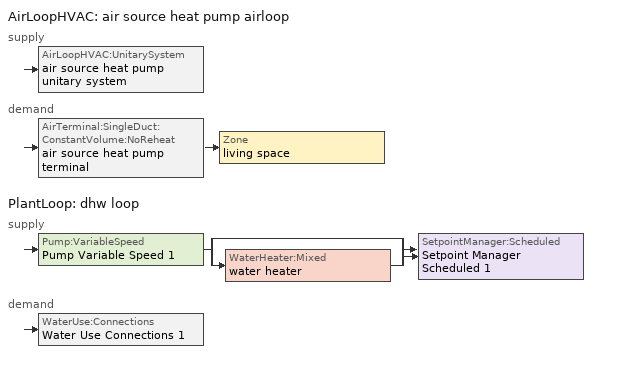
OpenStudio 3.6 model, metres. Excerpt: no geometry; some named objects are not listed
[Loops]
AirLoopHVAC 'air source heat pump airloop'
 supply: AirLoopHVAC:UnitarySystem 'air source heat pump unitary system'
 demand: AirTerminal:SingleDuct:ConstantVolume:NoReheat 'air source heat pump terminal' > Zone 'living space'
PlantLoop 'dhw loop'
 supply: Pump:VariableSpeed 'Pump Variable Speed 1' > split
  | bypass
  | WaterHeater:Mixed 'water heater'
  join > SetpointManager:Scheduled 'Setpoint Manager Scheduled 1'
 demand: WaterUse:Connections 'Water Use Connections 1'
[Sizing:Zone] Zone Cooling Design Supply Air Temperature Input Method=SupplyAirTemperature; Zone Cooling Design Supply Air Temperature {C}=14; Zone Cooling Design Supply Air Temperature Difference {deltaC}=11.11; Zone Heating Design Supply Air Temperature Input Method=SupplyAirTemperature; Zone Heating Design Supply Air Temperature {C}=40; Zone Heating Design Supply Air Temperature Difference {deltaC}=11.11; Zone Cooling Design Supply Air Humidity Ratio {kg-H2O/kg-air}=0.0085; Zone Heating Design Supply Air Humidity Ratio {kg-H2O/kg-air}=0.008; Cooling Design Air Flow Method=DesignDay; Heating Design Air Flow Method=DesignDay; Account for Dedicated Outdoor Air System=No; Dedicated Outdoor Air System Control Strategy=NeutralSupplyAir; Dedicated Outdoor Air Low Setpoint Temperature for Design {C}=autosize; Dedicated Outdoor Air High Setpoint Temperature for Design {C}=autosize; Zone Load Sizing Method=Sensible Load Only No Latent Load; Zone Latent Cooling Design Supply Air Humidity Ratio Input Method=HumidityRatioDifference; Zone Cooling Design Supply Air Humidity Ratio Difference {kgWater/kgDryAir}=0.005; Zone Latent Heating Design Supply Air Humidity Ratio Input Method=HumidityRatioDifference; Zone Humidification Design Supply Air Humidity Ratio Difference {kgWater/kgDryAir}=0.005
living space; basement - unconditioned
[Zone equipment]
living space: air source heat pump terminal
[EnergyManagementSystem:Sensor]
Name | Output Variable or Output Meter Index Key | Output Variable or Output Meter
air_source_heat_pump_supply_fan_s | air source heat pump supply fan | Fan Electricity Energy
air_source_heat_pump_clg_coil_s | air source heat pump clg coil | Cooling Coil Total Cooling Energy
air_source_heat_pump_htg_coil_s | air source heat pump htg coil | Heating Coil Heating Energy
air_source_heat_pump_backup_htg_coil_s | air source heat pump backup htg coil | Heating Coil Heating Energy
water_heater_energy | water heater | Water Heater NaturalGas Rate
water_heater_on_cycle_parasitic | water heater | Water Heater On Cycle Parasitic Electricity Rate
water_heater_off_cycle_parasitic | water heater | Water Heater Off Cycle Parasitic Electricity Rate
airflow_win_s | living space | Zone Air Humidity Ratio
airflow_tin_s | living space | Zone Mean Air Temperature
airflow_tt_s | living space | Zone Outdoor Air Drybulb Temperature
air_source_heat_pump_airloop_Fan_RTF_s | air source heat pump supply fan | Fan Runtime Fraction Speed 1
air_source_heat_pump_airloop_Fan_RTF_s_1 | air source heat pump supply fan | Fan Runtime Fraction Speed 2
air_source_heat_pump_airloop_0_DZ_T_s | basement - unconditioned | Zone Air Temperature
air_source_heat_pump_airloop_0_DZ_W_s | basement - unconditioned | Zone Mean Air Humidity Ratio
zone_htg_unmet_s | living space | Zone Heating Setpoint Not Met Time
zone_clg_unmet_s | living space | Zone Cooling Setpoint Not Met Time
[EnergyManagementSystem:Program]
infil_program: Set p_m = 0.14; Set p_s = 0.22; Set s_m = 270; Set s_s = 370; Set z_m = 9.99744; Set z_s = 2.4384; Set f_t = (((s_m/z_m)^p_m)*((z_s/s_s)^p_s)); Set Tdiff = airflow_tin_s-airflow_tt_s; Set dT = @Abs Tdiff; Set c = 0.1267; Set Cs = 0.0558; Set Cw = 0.16; Set n = 0.65; Set sft = (f_t*0.5); Set temp1 = ((c*Cw)*((sft*site_vw_s)^(2*n)))^2; Set Qinf = (((c*Cs*(dT^n))^2)+temp1)^0.5; Set Qinf = (@Max Qinf 0); Set mech_vent_house_fan_sensible_load_equip_act = 0.0; Set mech_vent_house_fan_latent_load_equip_act = 0.0; Set OASupInPb = out_pb_s; Set OASupInTemp = airflow_tt_s; Set OASupInW = out_wt_s; Set OASupRho = (@RhoAirFnPbTdbW OASupInPb OASupInTemp OASupInW); Set OASupCp = (@CpAirFnW OASupInW); Set OASupInEnth = (@HFnTdbW OASupInTemp OASupInW); Set ZoneTemp = airflow_tin_s; Set ZoneW = airflow_win_s; Set ZoneCp = (@CpAirFnW ZoneW); Set ZoneAirEnth = (@HFnTdbW ZoneTemp ZoneW); Set mech_vent_house_fan_cfis_act = 0.0; Set QWHV_cfis_sup = 0.0; Set QWHV_cfis_suppl_sup = 0.0; Set QWHV_cfis_suppl_exh = 0.0; Set Qrange = 0; Set Qrange = Qrange + 0.04719 * mech_vent_range_fan_0_sch_s; Set Qbath = 0; Set Qbath = Qbath + 0.04719 * mech_vent_bath_fan_0_sch_s; Set Qdryer = 0; Set Qdryer = Qdryer + 0.18784 * clothes_dryer_exhaust_0_sch_s; Set QWHV_sup = 0.0; Set QWHV_exh = 0.0; Set Qexhaust = Qrange + Qbath + Qdryer + QWHV_exh + QWHV_cfis_suppl_exh; Set Qsupply = QWHV_sup + QWHV_cfis_sup + QWHV_cfis_suppl_sup; Set Qfan = (@Max Qexhaust Qsupply); If Qfan > 0; Set Qavg = ((Qexhaust + Qsupply) / 2.0); If ((@Abs (Qexhaust - Qavg)) / Qavg) <= 0.1; Set phi = 1; Else; Set phi = (Qinf / (Qinf + Qfan)); EndIf; Set Qinf_adj = phi * Qinf; Else; Set Qinf_adj = Qinf; EndIf; Set infil_flow_act = Qinf_adj; Set Qload = Qfan; Set Effectiveness_Sens = 0.0; Set Effectiveness_Lat = 0.0; Set Fan_MFR = Qload * OASupRho; Set ZoneInEnth = OASupInEnth; Set ZoneInTemp = OASupInTemp; Set FanTotalToLv = Fan_MFR * (ZoneInEnth - ZoneAirEnth); Set FanSensToLv = Fan_MFR * ZoneCp * (ZoneInTemp - ZoneTemp); Set FanLatToLv = FanTotalToLv - FanSensToLv; Set mech_vent_house_fan_sensible_load_equip_act = mech_vent_house_fan_sensible_load_equip_act + FanSensToLv; Set mech_vent_house_fan_latent_load_equip_act = mech_vent_house_fan_latent_load_equip_act + FanLatToLv
[Coil:Cooling:DX:SingleSpeed]
air source heat pump clg coil: Availability Schedule=Always On Discrete; Rated Total Cooling Capacity {W}=15091.1; Rated Sensible Heat Ratio=0.730007; Rated COP {W/W}=3.73465; Rated Air Flow Rate {m3/s}=0.79832; Rated Evaporator Fan Power Per Volume Flow Rate 2017 {W/(m3/s)}=773.3; Rated Evaporator Fan Power Per Volume Flow Rate 2023 {W/(m3/s)}=934.4; Total Cooling Capacity Function of Temperature Curve=Cool-CAP-fT1; Total Cooling Capacity Function of Flow Fraction Curve=Cool-CAP-fFF1; Energy Input Ratio Function of Temperature Curve=Cool-EIR-fT1; Energy Input Ratio Function of Flow Fraction Curve=Cool-EIR-fFF1; Part Load Fraction Correlation Curve=Cool-PLF-fPLR1; Minimum Outdoor Dry-Bulb Temperature for Compressor Operation {C}=-25; Nominal Time for Condensate Removal to Begin {s}=1000; Ratio of Initial Moisture Evaporation Rate and Steady State Latent Capacity=1.5; Maximum Cycling Rate {cycles/hr}=3; Latent Capacity Time Constant {s}=45; Condenser Type=AirCooled; Evaporative Condenser Effectiveness=0.9; Evaporative Condenser Air Flow Rate {m3/s}=autosize; Evaporative Condenser Pump Rated Power Consumption {W}=autosize; Crankcase Heater Capacity {W}=50; Maximum Outdoor Dry-Bulb Temperature for Crankcase Heater Operation {C}=10; Basin Heater Capacity {W/K}=0; Basin Heater Setpoint Temperature {C}=2
[Coil:Heating:DX:SingleSpeed]
air source heat pump htg coil: Availability Schedule=Always On Discrete; Rated Total Heating Capacity {W}=15091.1; Rated COP {W/W}=3.28035; Rated Air Flow Rate {m3/s}=0.777866; Rated Supply Fan Power Per Volume Flow Rate 2017 {W/(m3/s)}=773.3; Rated Supply Fan Power Per Volume Flow Rate 2023 {W/(m3/s)}=934.4; Total Heating Capacity Function of Temperature Curve=Heat-CAP-fT1; Total Heating Capacity Function of Flow Fraction Curve=Heat-CAP-fFF1; Energy Input Ratio Function of Temperature Curve=Heat-EIR-fT1; Energy Input Ratio Function of Flow Fraction Curve=Heat-EIR-fFF1; Part Load Fraction Correlation Curve=Heat-PLF-fPLR1; Defrost Energy Input Ratio Function of Temperature Curve=Defrosteir; Minimum Outdoor Dry-Bulb Temperature for Compressor Operation {C}=-17.7778; Maximum Outdoor Dry-Bulb Temperature for Defrost Operation {C}=4.44444; Crankcase Heater Capacity {W}=50; Maximum Outdoor Dry-Bulb Temperature for Crankcase Heater Operation {C}=10; Defrost Strategy=ReverseCycle; Defrost Control=Timed; Defrost Time Period Fraction=0.166667; Resistive Defrost Heater Capacity {W}=2000
[Coil:Heating:Electric]
air source heat pump backup htg coil: Availability Schedule=Always On Discrete; Efficiency=1; Nominal Capacity {W}=16827
[Fan:SystemModel]
air source heat pump supply fan: Availability Schedule=Always On Discrete; Design Maximum Air Flow Rate {m3/s}=1.01044; Speed Control Method=Discrete; Electric Power Minimum Flow Rate Fraction=0.2; Design Pressure Rise {Pa}=794.58; Motor Efficiency=1; Motor In Air Stream Fraction=1; Design Electric Power Consumption {W}=autosize; Design Power Sizing Method=TotalEfficiencyAndPressure; Electric Power Per Unit Flow Rate {W/(m3/s)}=840; Electric Power Per Unit Flow Rate Per Unit Pressure {W-s/m3-Pa}=1.66667; Fan Total Efficiency=0.75; Motor Loss Radiative Fraction=0; Speed Flow Fraction 1=0.63942; Speed Electric Power Fraction 1=0.26143; Speed Flow Fraction 2=1; Speed Electric Power Fraction 2=1
[AirLoopHVAC:UnitarySystem]
air source heat pump unitary system: Control Type=Load; Controlling Zone or Thermostat Location=living space; Dehumidification Control Type=None; Availability Schedule=Always On Discrete; Supply Fan=air source heat pump supply fan; Fan Placement=BlowThrough; Supply Air Fan Operating Mode Schedule=air source heat pump auto fan schedule; Heating Coil=air source heat pump htg coil; DX Heating Coil Sizing Ratio=1; Cooling Coil=air source heat pump clg coil; Use DOAS DX Cooling Coil=No; DOAS DX Cooling Coil Leaving Minimum Air Temperature {C}=2; Latent Load Control=SensibleOnlyLoadControl; Supplemental Heating Coil=air source heat pump backup htg coil; Supply Air Flow Rate Method During Cooling Operation=SupplyAirFlowRate; Supply Air Flow Rate During Cooling Operation {m3/s}=1.01044; Supply Air Flow Rate Method During Heating Operation=SupplyAirFlowRate; Supply Air Flow Rate During Heating Operation {m3/s}=0.646096; Supply Air Flow Rate When No Cooling or Heating is Required {m3/s}=0; Maximum Supply Air Temperature {C}=93.3333; Maximum Outdoor Dry-Bulb Temperature for Supplemental Heater Operation {C}=4.44444; Maximum Cycling Rate {cycles/hr}=2.5; Heat Pump Time Constant {s}=60; Fraction of On-Cycle Power Use=0.01; Heat Pump Fan Delay Time {s}=60; Ancilliary On-Cycle Electric Power {W}=0; Ancilliary Off-Cycle Electric Power {W}=0
[AirLoopHVAC]
air source heat pump airloop: Availability Schedule=Always On Discrete; Design Supply Air Flow Rate {m3/s}=1.01044; Design Return Air Flow Fraction of Supply Air Flow=1
[Sizing:System]
air source heat pump airloop: Central Heating Maximum System Air Flow Ratio=0.3; Preheat Design Temperature {C}=7; Preheat Design Humidity Ratio {kg-H2O/kg-Air}=0.008; Precool Design Temperature {C}=12.8; Precool Design Humidity Ratio {kg-H2O/kg-Air}=0.008; Central Cooling Design Supply Air Temperature {C}=12.8; Central Heating Design Supply Air Temperature {C}=16.7; 100% Outdoor Air in Cooling=Yes; 100% Outdoor Air in Heating=Yes; Central Cooling Design Supply Air Humidity Ratio {kg-H2O/kg-Air}=0.0085; Zone Maximum Outdoor Air Fraction=1; Cooling Supply Air Flow Rate Per Floor Area {m3/s-m2}=0.00996765; Cooling Fraction of Autosized Cooling Supply Air Flow Rate=1; Cooling Supply Air Flow Rate Per Unit Cooling Capacity {m3/s-W}=3.94755e-05; Heating Supply Air Flow Rate Per Floor Area {m3/s-m2}=0.00996765; Heating Fraction of Autosized Heating Supply Air Flow Rate=1; Heating Fraction of Autosized Cooling Supply Air Flow Rate=1; Heating Supply Air Flow Rate Per Unit Heating Capacity {m3/s-W}=3.15882e-05; Cooling Design Capacity Method=CoolingDesignCapacity; Cooling Design Capacity {W}=autosize; Cooling Design Capacity Per Floor Area {W/m2}=234.7; Fraction of Autosized Cooling Design Capacity=1; Heating Design Capacity Method=HeatingDesignCapacity; Heating Design Capacity {W}=autosize; Heating Design Capacity Per Floor Area {W/m2}=157; Fraction of Autosized Heating Design Capacity=1; Central Cooling Capacity Control Method=OnOff; Occupant Diversity=autosize
[AirTerminal:SingleDuct:ConstantVolume:NoReheat]
air source heat pump terminal: Availability Schedule=Always On Discrete; Maximum Air Flow Rate {m3/s}=1.01044
[PlantLoop]
dhw loop: Glycol Concentration=0; Maximum Loop Flow Rate {m3/s}=0.01; Plant Loop Volume {m3}=0.003; Load Distribution Scheme=Optimal
[Sizing:Plant]
dhw loop: Loop Type=Heating; Design Loop Exit Temperature {C}=52.6667; Loop Design Temperature Difference {deltaC}=5.55556; Sizing Option=NonCoincident; Zone Timesteps in Averaging Window=1; Coincident Sizing Factor Mode=None
[Pump:VariableSpeed]
Pump Variable Speed 1: Rated Flow Rate {m3/s}=0.01; Rated Pump Head {Pa}=1; Rated Power Consumption {W}=0; Motor Efficiency=1; Fraction of Motor Inefficiencies to Fluid Stream=0; Coefficient 1 of the Part Load Performance Curve=0; Coefficient 2 of the Part Load Performance Curve=1; Coefficient 3 of the Part Load Performance Curve=0; Coefficient 4 of the Part Load Performance Curve=0; Pump Control Type=Intermittent; Skin Loss Radiative Fraction=0.5; Design Power Sizing Method=PowerPerFlowPerPressure; Design Electric Power per Unit Flow Rate {W/(m3/s)}=348701.1; Design Shaft Power per Unit Flow Rate per Unit Head {W-s/m3-Pa}=1.28205; Design Minimum Flow Rate Fraction=0
[SetpointManager:Scheduled]
Setpoint Manager Scheduled 1: Control Variable=Temperature; Schedule=dhw temp
[WaterHeater:Mixed]
water heater: Tank Volume {m3}=0.143846; Setpoint Temperature Schedule=water heater setpoint; Deadband Temperature Difference {deltaC}=2; Maximum Temperature Limit {C}=99; Heater Control Type=Cycle; Heater Maximum Capacity {W}=10550.6; Heater Minimum Capacity {W}=0; Heater Fuel Type=NaturalGas; Heater Thermal Efficiency=0.788405; Off Cycle Parasitic Fuel Consumption Rate {W}=0; Off Cycle Parasitic Fuel Type=Electricity; Off Cycle Parasitic Heat Fraction to Tank=0; On Cycle Parasitic Fuel Consumption Rate {W}=0; On Cycle Parasitic Fuel Type=Electricity; On Cycle Parasitic Heat Fraction to Tank=0; Ambient Temperature Indicator=ThermalZone; Ambient Temperature Thermal Zone=basement - unconditioned; Off Cycle Loss Coefficient to Ambient Temperature {W/K}=2.36462; Off Cycle Loss Fraction to Thermal Zone=0.91; On Cycle Loss Coefficient to Ambient Temperature {W/K}=2.36462; On Cycle Loss Fraction to Thermal Zone=1; Use Side Effectiveness=1; Source Side Effectiveness=1; Use Side Design Flow Rate {m3/s}=autosize; Source Side Design Flow Rate {m3/s}=autosize; Indirect Water Heating Recovery Time {hr}=1.5; Source Side Flow Control Mode=IndirectHeatPrimarySetpoint
[WaterHeater:Sizing]
water heater: Design Mode=PeakDraw; Time Storage Can Meet Peak Draw {hr}=0.538503; Time for Tank Recovery {hr}=0; Nominal Tank Volume for Autosizing Plant Connections {m3}=1
[WaterUse:Connections]
Water Use Connections 1: Drain Water Heat Exchanger Type=None; Drain Water Heat Exchanger Destination=Plant; Water Use Equipment Name 1=dhw fixtures; Water Use Equipment Name 2=dhw distribution waste; Water Use Equipment Name 3=clothes washer; Water Use Equipment Name 4=dishwasher
[ElectricEquipment:Definition] Design Level Calculation Method=EquipmentLevel
Name | Design Level {W} | Fraction Latent | Fraction Radiant | Fraction Lost
clothes washer | 220.294 | 0.03 | 0.162 | 0.7
dishwasher | 1117.74 | 0.3 | 0.18 | 0.4
[WaterUse:Equipment:Definition]
Name | Peak Flow Rate {m3/s} | Target Temperature Schedule
dhw fixtures | 3.19806e-05 | mixed water temperature schedule
dhw distribution waste | 1.22837e-05 | mixed water temperature schedule
clothes washer | 2.03012e-06
dishwasher | 5.36022e-06
[WaterUse:Equipment]
Name | Water Use Equipment Definition | Flow Rate Fraction Schedule
dhw fixtures | dhw fixtures | hot_water_fixtures
dhw distribution waste | dhw distribution waste | hot_water_fixtures
clothes washer | clothes washer | hot_water_clothes_washer
dishwasher | dishwasher | hot_water_dishwasher
[EnergyManagementSystem:InternalVariable]
air_source_heat_pump_airloop_max_sup_fan_mfr: Internal Data Index Key=air source heat pump supply fan; Internal Data Type=Fan Maximum Mass Flow Rate
[AirLoopHVAC:ReturnPlenum]
Air Loop HVAC Return Plenum 1: ThermalZone=air source heat pump airloop ret air zone
[EnergyManagementSystem:Subroutine]
air_source_heat_pump_airloop_0_duct_subroutine: Set AH_MFR = air_source_heat_pump_airloop_AH_MFR; If AH_MFR>0; Set AH_Tout = air_source_heat_pump_airloop_AH_Tout; Set AH_Wout = air_source_heat_pump_airloop_AH_Wout; Set RA_T = air_source_heat_pump_airloop_RA_T; Set RA_W = air_source_heat_pump_airloop_Ra_W; Set Fan_RTF = air_source_heat_pump_airloop_Fan_RTF; Set DZ_T = air_source_heat_pump_airloop_0_DZ_T; Set DZ_W = air_source_heat_pump_airloop_0_DZ_W; Set AH_VFR = air_source_heat_pump_airloop_AH_VFR; Set h_SA = (@HFnTdbW AH_Tout AH_Wout); Set h_RA = (@HFnTdbW RA_T RA_W); Set h_fg = (@HfgAirFnWTdb AH_Wout AH_Tout); Set h_DZ = (@HFnTdbW DZ_T DZ_W); Set air_cp = 1006.0; Set f_sup = 0.2; Set f_ret = 0.09999999999999999; Set sup_lk_mfr = f_sup * AH_MFR; Set ret_lk_mfr = f_ret * AH_MFR; Set SupTotLkToLiv = sup_lk_mfr*(h_RA - h_SA); Set SupLatLkToLv = sup_lk_mfr*h_fg*(RA_W-AH_Wout); Set SupSensLkToLv = SupTotLkToLiv-SupLatLkToLv; Set supply_ua = 142.257; Set eTm = 0-((Fan_RTF/(AH_MFR*air_cp))*supply_ua); Set t_sup = DZ_T+((AH_Tout-DZ_T)*(@Exp eTm)); Set SupCondToLv = AH_MFR*air_cp*(t_sup-AH_Tout); Set SupCondToDZ = 0-SupCondToLv; Set return_ua = 26.344; Set eTm = 0-((Fan_RTF/(AH_MFR*air_cp))*return_ua); Set t_ret = DZ_T+((RA_T-DZ_T)*(@Exp eTm)); Set RetCondToRP = AH_MFR*air_cp*(t_ret-RA_T); Set RetCondToDZ = 0-RetCondToRP; Set RetLatLkToRP = 0; Set RetSensLkToRP = ret_lk_mfr*air_cp*(DZ_T-RA_T); Set SupTotLkToDZ = sup_lk_mfr*(h_SA-h_DZ); Set SupLatLkToDZ = sup_lk_mfr*h_fg*(AH_Wout-DZ_W); Set SupSensLkToDZ = SupTotLkToDZ-SupLatLkToDZ; Set f_imbalance = f_sup-f_ret; Set oa_vfr = 0.0 * f_imbalance * AH_VFR; Set sup_lk_vfr = f_sup * AH_VFR; Set ret_lk_vfr = f_ret * AH_VFR; If f_sup > f_ret; Set ZoneMixLvToDZ = 0; Set ZoneMixDZToLv = (sup_lk_vfr-ret_lk_vfr)-oa_vfr; Else; Set ZoneMixLvToDZ = (ret_lk_vfr-sup_lk_vfr)+oa_vfr; Set ZoneMixDZToLv = 0; EndIf; Else; Set SupLatLkToLv = 0; Set SupSensLkToLv = 0; Set SupCondToLv = 0; Set RetCondToRP = 0; Set RetLatLkToRP = 0; Set RetSensLkToRP = 0; Set RetCondToDZ = 0; Set SupCondToDZ = 0; Set SupLatLkToDZ = 0; Set SupSensLkToDZ = 0; Set ZoneMixLvToDZ = 0; Set ZoneMixDZToLv = 0; EndIf; Set air_source_heat_pump_airloop_0_SupLatLkToLv = SupLatLkToLv; Set air_source_heat_pump_airloop_0_SupSensLkToLv = SupSensLkToLv; Set air_source_heat_pump_airloop_0_SupCondToLv = SupCondToLv; Set air_source_heat_pump_airloop_0_RetCondToRP = RetCondToRP; Set air_source_heat_pump_airloop_0_RetLatLkToRP = RetLatLkToRP; Set air_source_heat_pump_airloop_0_RetSensLkToRP = RetSensLkToRP; Set air_source_heat_pump_airloop_0_RetCondToDZ = RetCondToDZ; Set air_source_heat_pump_airloop_0_SupCondToDZ = SupCondToDZ; Set air_source_heat_pump_airloop_0_SupLatLkToDZ = SupLatLkToDZ; Set air_source_heat_pump_airloop_0_SupSensLkToDZ = SupSensLkToDZ; Set air_source_heat_pump_airloop_0_ZoneMixLvToDZ = ZoneMixLvToDZ; Set air_source_heat_pump_airloop_0_ZoneMixDZToLv = ZoneMixDZToLv
[Schedule:File] External File=External File 1; Rows to Skip at Top=1; Number of Hours of Data=8760; Minutes per Item=60
Name | Column Number
dishwasher | 5
hot_water_fixtures | 13
hot_water_clothes_washer | 12
hot_water_dishwasher | 11
[Schedule:Constant]
Name | Value
Always On Discrete | 1
air source heat pump auto fan schedule | 0
dhw temp; water heater setpoint | 52.6667
mixed water temperature schedule | 40.5556
[Curve:Biquadratic] Minimum Value of x=-100; Maximum Value of x=100; Minimum Value of y=-100; Maximum Value of y=100
Name | Coefficient1 Constant | Coefficient2 x | Coefficient3 x**2 | Coefficient4 y | Coefficient5 y**2 | Coefficient6 x*y
Cool-CAP-fT1 | 1.55736 | -0.0744482 | 0.0030986 | 0.00145958 | -4.1148e-05 | -0.000426714
Cool-EIR-fT1 | -0.350448 | 0.11681 | -0.00339951 | -0.00122609 | 0.000600809 | -0.000466884
Heat-CAP-fT1 | 0.905107 | -0.00414615 | 0 | 0.0246429 | 0 | 0
Heat-EIR-fT1 | 0.716518 | 0.0102759 | 0.000460734 | -0.00648037 | 0.000456354 | -0.00069764
Defrosteir | 0.1528 | 0 | 0 | 0 | 0 | 0
[Curve:Quadratic] Minimum Value of x=0
Name | Coefficient1 Constant | Coefficient2 x | Coefficient3 x**2 | Maximum Value of x | Minimum Curve Output | Maximum Curve Output
Cool-PLF-fPLR1 | 0.93 | 0.07 | 0 | 1 | 0.7 | 1
Cool-CAP-fFF1 | 0.718664 | 0.417974 | -0.136638 | 2 | 0 | 2
Cool-EIR-fFF1 | 1.14349 | -0.13944 | -0.00404779 | 2 | 0 | 2
Heat-PLF-fPLR1 | 0.89 | 0.11 | 0 | 1 | 0.7 | 1
Heat-CAP-fFF1 | 0.694045 | 0.474208 | -0.168253 | 2 | 0 | 2
Heat-EIR-fFF1 | 2.18542 | -1.94283 | 0.757409 | 2 | 0 | 2
